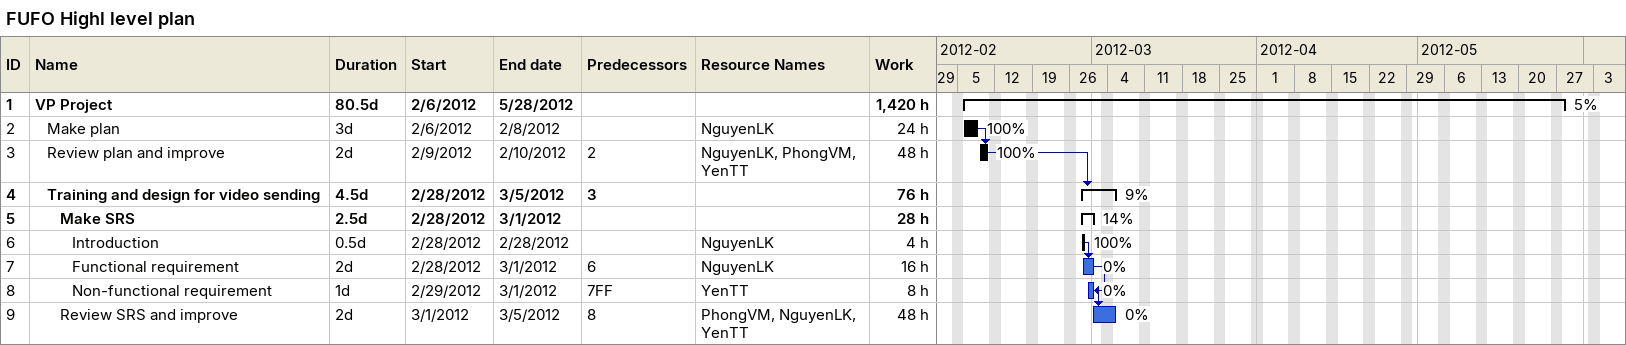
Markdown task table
FUFO Highl level plan

| ID | Level | Task | Duration | Start | Finish | Predecessors | Resources | % complete | Work (h) |
|---|---|---|---|---|---|---|---|---|---|
| 1 | 1 | **VP Project** | 80.5d | 2012-02-06 | 2012-05-28 |  |  | 5 | 1420 |
| 2 | 2 | Make plan | 3d | 2012-02-06 | 2012-02-08 |  | NguyenLK | 100 | 24 |
| 3 | 2 | Review plan and improve | 2d | 2012-02-09 | 2012-02-10 | 2 | NguyenLK, PhongVM, YenTT | 100 | 48 |
| 4 | 2 | **Training and design for video sending** | 4.5d | 2012-02-28 | 2012-03-05 | 3 |  | 9 | 76 |
| 5 | 3 | **Make SRS** | 2.5d | 2012-02-28 | 2012-03-01 |  |  | 14 | 28 |
| 6 | 4 | Introduction | 0.5d | 2012-02-28 | 2012-02-28 |  | NguyenLK | 100 | 4 |
| 7 | 4 | Functional requirement | 2d | 2012-02-28 | 2012-03-01 | 6 | NguyenLK | 0 | 16 |
| 8 | 4 | Non-functional requirement | 1d | 2012-02-29 | 2012-03-01 | 7FF | YenTT | 0 | 8 |
| 9 | 3 | Review SRS and improve | 2d | 2012-03-01 | 2012-03-05 | 8 | PhongVM, NguyenLK, YenTT | 0 | 48 |
